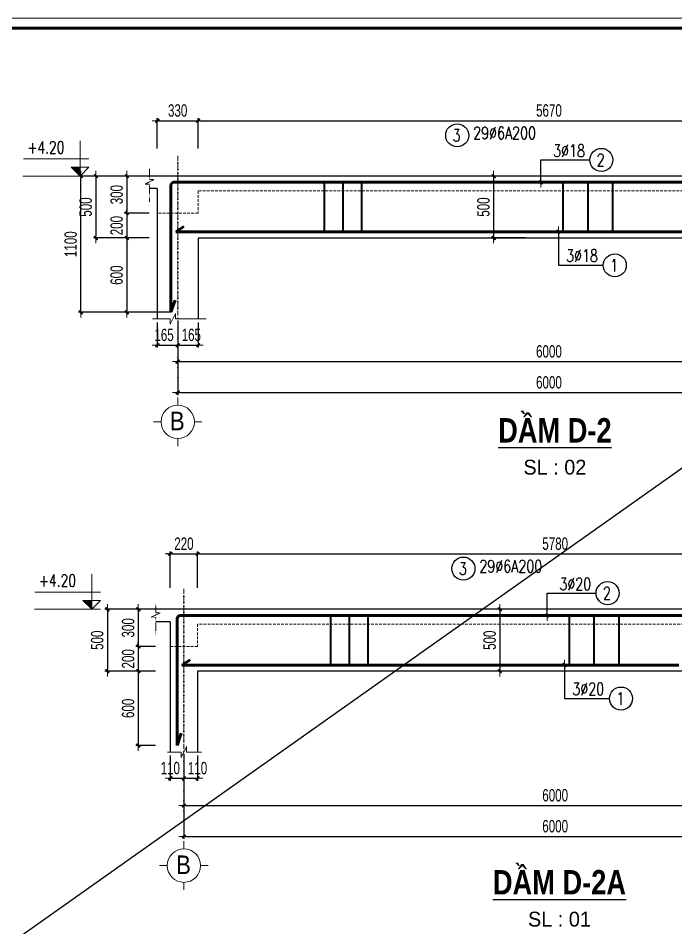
# Model space of a CAD drawing. Header units: millimetres. Extents: x -211129 to 461116, y -574633 to 115.
# Drawn here: x 103065 to 116350, y -550056 to -531691 of the extents above; entities that cross this region are included whole.
import ezdxf
from ezdxf.enums import TextEntityAlignment as Align

# ---------------------------------------------------------------- set-up
doc = ezdxf.new("R2010")
doc.units = ezdxf.units.MM
doc.header["$MEASUREMENT"] = 0
doc.header["$PDMODE"] = 32
doc.linetypes.add('DASHDOT', pattern=[1, 0.5, -0.25, 0, -0.25])
doc.linetypes.add('HIDDEN', pattern=[0.375, 0.25, -0.125])
doc.layers.get('Defpoints').update_dxf_attribs({"color": 1})
for name, color, linetype, lineweight in [('EG Text1', 3, 'Continuous', 20), ('Khac', 156, 'Continuous', 9), ('Khungten_LCDI', 7, 'Continuous', 5), ('KICHTHUOC', 8, 'Continuous', 18), ('LC Dim', 8, 'Continuous', 18), ('LC ISO', 153, 'Continuous', 13), ('LC Khac', 4, 'Continuous', 9), ('LC MANH DUT', 35, 'HIDDEN', 5), ('LC Net dam2', 6, 'Continuous', 40), ('LC Net dam3', 1, 'Continuous', 60), ('LC Net manh', 133, 'Continuous', 5), ('LC Net thay', 63, 'Continuous', 25), ('LC Net truc', 79, 'DASHDOT', 13), ('LC Text1', 3, 'Continuous', 20), ('LC Text2', 7, 'Continuous', 25), ('MANH', 35, 'HIDDEN', 5)]:
    doc.layers.add(name, color=color, linetype=linetype, lineweight=lineweight)
doc.layers.add('KCS_Plotter', color=11, linetype='Continuous', plot=False)
doc.styles.add('1', font='vnsimli.shx', dxfattribs={"width": 0.6})
doc.styles.add('EG Huy', font='vnsimli.shx', dxfattribs={"width": 0.75})
doc.styles.add('HOATBIF', font='hoatbif.shx', dxfattribs={"width": 0.7})
doc.styles.add('Khungten', font='VHAVAN.TTF', dxfattribs={"width": 0.9, "height": 5000})
doc.styles.add('LC 1', font='VHAVANB.TTF')
doc.styles.add('LC 3', font='vnsimli.shx', dxfattribs={"width": 0.75})
doc.styles.add('LC3', font='VHARIALB.TTF', dxfattribs={"width": 0.8})
doc.styles.add('Title', font='VHBLACK.TTF', dxfattribs={"width": 0.8})
doc.dimstyles.new('1-100', dxfattribs={"dimscale": 100, "dimtxt": 2.5, "dimasz": 0.35, "dimexe": 0.5, "dimexo": 0, "dimgap": 0.8, "dimtad": 1, "dimdec": 0, "dimzin": 0, "dimdsep": 46, "dimtxsty": 'HOATBIF', "dimblk1": 'DOT', "dimblk2": 'DOT', "dimsah": 1, "dimcen": -1, "dimdle": 1, "dimclrd": 256, "dimclre": 256, "dimclrt": 4, "dimadec": 3, "dimazin": 2, "dimtfac": 0.333333, "dimtdec": 0, "dimtix": 1, "dimtmove": 2, "dimatfit": 3, "dimldrblk": 'DOT', "dimfxl": 1, "dimtvp": 0.833333, "dimtolj": 1, "dimtzin": 0, "dimarcsym": 0})
doc.dimstyles.new('1-100$7', dxfattribs={"dimtxt": 230, "dimasz": 300, "dimexe": 50, "dimexo": 300, "dimgap": 80, "dimtad": 1, "dimdec": 3, "dimzin": 12, "dimdsep": 46, "dimtxsty": '1', "dimblk1": 'ARCHTICK', "dimblk2": 'ARCHTICK', "dimsah": 1, "dimcen": 0.09, "dimdle": 160, "dimclrd": 6, "dimclre": 6, "dimclrt": 2, "dimadec": 3, "dimazin": 3, "dimtfac": 1, "dimtdec": 3, "dimtix": 1, "dimtmove": 2, "dimatfit": 3, "dimldrblk": 'DOTSMALL', "dimfxl": 1, "dimtolj": 1, "dimtzin": 15, "dimarcsym": 0})

# ---------------------------------------------------------------- blocks, each defined once
blk = doc.blocks.new('lcdi fix')
at = {"layer": 'Defpoints', "lineweight": 0}
blk.add_lwpolyline([(-1200, -14850), (-1200, 14850), (40800, 14850), (40800, -14850)], close=True, dxfattribs=at)
at = {"layer": 'Khungten_LCDI', "color": 5, "lineweight": 60}
blk.add_lwpolyline([(0, -14650), (0, 14650), (40600, 14650), (40600, -14650)], close=True, dxfattribs=at)
at = {"color": 7, "style": 'Khungten', "width": 0.8}
for tag, p in [('REVISION', (39499, -10746)), ('NGAYHT', (39546, -11609))]:
    blk.add_attdef(tag, text='', height=200, dxfattribs=at).set_placement(p, align=Align.CENTER)
at = {"layer": 'LC Text1', "color": 3, "style": 'LC 1', "width": 1.834006}
for tag, p, p2 in [('TENBANVE1', (36913, -8886), (40339, -8886)), ('TENBANVE2', (36913, -9562), (40339, -9562))]:
    blk.add_attdef(tag, text='', height=250, dxfattribs=at).set_placement(p, p2, align=Align.FIT)
at = {"layer": 'LC Text1', "style": 'Title', "width": 0.7}
blk.add_attdef('SOBANVE', text='', height=250, dxfattribs=at).set_placement((39562, -13896), align=Align.CENTER)
blk = doc.blocks.new('DOT')
at = {"layer": 'LC Dim'}
blk.add_line((-3, 0), (3, 0), dxfattribs=at)
at = {"layer": 'LC Dim', "color": 4}
blk.add_line((-1, -1), (1, 1), dxfattribs=at)
blk.add_lwpolyline([(0.5, 1), (-1, -0.5), (-0.5, -1), (1, 0.5)], close=True, dxfattribs=at)
blk = doc.blocks.new('*D1274')
at = {"layer": 'Defpoints', "color": 0, "ltscale": 2, "transparency": 16777216}
for p in [(105710, -534879), (105259, -535629), (105710, -535629)]:
    blk.add_point(p, dxfattribs=at)
at = {"layer": 'LC Dim', "lineweight": -2, "ltscale": 2, "transparency": 16777216}
for p, q in [((105710, -534879), (105209, -534879)), ((105259, -534914), (105259, -535594)), ((105710, -535629), (105209, -535629))]:
    blk.add_line(p, q, dxfattribs=at)
at = {"layer": 'LC Dim', "lineweight": -2, "ltscale": 2, "transparency": 16777216, "xscale": 35, "yscale": 35, "zscale": 35}
for p, rotation in [((105259, -534879), 90), ((105259, -535629), 270)]:
    blk.add_blockref('DOT', p, dxfattribs=dict(at, rotation=rotation))
at = {"layer": 'LC Dim', "color": 4, "ltscale": 2, "transparency": 16777216, "insert": (105054, -535254), "char_height": 250, "attachment_point": 5, "rotation": 90, "style": 'HOATBIF'}
blk.add_mtext('\\A1;300', dxfattribs=at)
blk = doc.blocks.new('_Dot')
at = {"color": 0, "linetype": 'ByBlock', "lineweight": -2}
blk.add_line((-0.5, 0), (-1, 0), dxfattribs=at)
at = {"color": 0, "linetype": 'ByBlock', "const_width": 0.5}
blk.add_lwpolyline([(-0.25, 0, 1), (0.25, 0, 1)], format="xyb", close=True, dxfattribs=at)
blk = doc.blocks.new('*D1275')
at = {"layer": 'Defpoints', "color": 0, "ltscale": 2, "transparency": 16777216}
for p in [(113310, -534879), (112669, -536129), (113310, -536129)]:
    blk.add_point(p, dxfattribs=at)
at = {"layer": 'LC Dim', "lineweight": -2, "ltscale": 2, "transparency": 16777216}
for p, q in [((113310, -534879), (112619, -534879)), ((112669, -534914), (112669, -536094)), ((113310, -536129), (112619, -536129))]:
    blk.add_line(p, q, dxfattribs=at)
at = {"layer": 'LC Dim', "lineweight": -2, "ltscale": 2, "transparency": 16777216, "xscale": 35, "yscale": 35, "zscale": 35}
for p, rotation in [((112669, -534879), 90), ((112669, -536129), 270)]:
    blk.add_blockref('DOT', p, dxfattribs=dict(at, rotation=rotation))
at = {"layer": 'LC Dim', "color": 4, "ltscale": 2, "transparency": 16777216, "insert": (112464, -535504), "char_height": 250, "attachment_point": 5, "rotation": 90, "style": 'HOATBIF'}
blk.add_mtext('\\A1;500', dxfattribs=at)
blk = doc.blocks.new('*D1276')
at = {"layer": 'Defpoints', "color": 0, "ltscale": 2, "transparency": 16777216}
for p in [(105710, -535629), (105259, -536129), (105710, -536129)]:
    blk.add_point(p, dxfattribs=at)
at = {"layer": 'LC Dim', "lineweight": -2, "ltscale": 2, "transparency": 16777216}
for p, q in [((105710, -535629), (105209, -535629)), ((105259, -535594), (105259, -535559)), ((105259, -535629), (105259, -536129)), ((105710, -536129), (105209, -536129)), ((105259, -536164), (105259, -536199))]:
    blk.add_line(p, q, dxfattribs=at)
at = {"layer": 'LC Dim', "lineweight": -2, "ltscale": 2, "transparency": 16777216, "xscale": 35, "yscale": 35, "zscale": 35}
for p, rotation in [((105259, -535629), 270), ((105259, -536129), 90)]:
    blk.add_blockref('DOT', p, dxfattribs=dict(at, rotation=rotation))
at = {"layer": 'LC Dim', "color": 4, "ltscale": 2, "transparency": 16777216, "insert": (105054, -535879), "char_height": 250, "attachment_point": 5, "rotation": 90, "style": 'HOATBIF'}
blk.add_mtext('\\A1;200', dxfattribs=at)
blk = doc.blocks.new('*D1277')
at = {"layer": 'Defpoints', "color": 0, "ltscale": 2, "transparency": 16777216}
for p in [(105710, -534879), (104634, -536129), (105710, -536129)]:
    blk.add_point(p, dxfattribs=at)
at = {"layer": 'LC Dim', "lineweight": -2, "ltscale": 2, "transparency": 16777216}
for p, q in [((105710, -534879), (104584, -534879)), ((104634, -534914), (104634, -536094)), ((105710, -536129), (104584, -536129))]:
    blk.add_line(p, q, dxfattribs=at)
at = {"layer": 'LC Dim', "lineweight": -2, "ltscale": 2, "transparency": 16777216, "xscale": 35, "yscale": 35, "zscale": 35}
for p, rotation in [((104634, -534879), 90), ((104634, -536129), 270)]:
    blk.add_blockref('DOT', p, dxfattribs=dict(at, rotation=rotation))
at = {"layer": 'LC Dim', "color": 4, "ltscale": 2, "transparency": 16777216, "insert": (104429, -535504), "char_height": 250, "attachment_point": 5, "rotation": 90, "style": 'HOATBIF'}
blk.add_mtext('\\A1;500', dxfattribs=at)
blk = doc.blocks.new('CT')
at = {"layer": 'LC Khac'}
blk.add_hatch(color=252, dxfattribs=at).paths.add_polyline_path([(3.25, 1.6), (1.64, 1.6), (1.64, 0)])
at = {"layer": 'LC Khac', "color": 9, "ltscale": 50}
for p, q in [((0.05, 3.14), (12, 3.14)), ((12.09, 0), (0, 0))]:
    blk.add_line(p, q, dxfattribs=at)
for points in [[(1.64, 6.43), (1.64, 0)], [(1.64, 0), (0.03, 1.6), (1.64, 1.6)], [(1.64, 0), (3.25, 1.6), (1.64, 1.6)]]:
    blk.add_lwpolyline(points, dxfattribs=at)
at = {"layer": 'LC Khac', "color": 3, "style": 'LC 3', "width": 0.75}
blk.add_attdef('CT', (1.91, 3.5), '', height=2.2, dxfattribs=at)
blk = doc.blocks.new('TTRUC')
at = {"layer": 'LC ISO'}
for p, q in [((0, 6.95), (0, 10.13)), ((-6.95, 0), (-10.13, 0)), ((6.95, 0), (10.13, 0)), ((0, -6.95), (0, -10.13))]:
    blk.add_line(p, q, dxfattribs=at)
at = {"layer": 'LC Net manh'}
blk.add_circle((0, 0), 6.95, dxfattribs=at)
blk = doc.blocks.new('*D1280')
at = {"layer": 'Defpoints', "color": 0, "ltscale": 2, "transparency": 16777216}
for p in [(105875, -537836), (106287, -537836), (106287, -538292)]:
    blk.add_point(p, dxfattribs=at)
at = {"layer": 'LC Dim', "lineweight": -2, "ltscale": 2, "transparency": 16777216}
for p, q in [((105875, -537836), (105875, -538342)), ((106287, -537836), (106287, -538342)), ((105910, -538292), (106252, -538292))]:
    blk.add_line(p, q, dxfattribs=at)
at = {"layer": 'LC Dim', "lineweight": -2, "ltscale": 2, "transparency": 16777216, "xscale": 35, "yscale": 35, "zscale": 35, "rotation": 180}
blk.add_blockref('DOT', (105875, -538292), dxfattribs=at)
at = {"layer": 'LC Dim', "lineweight": -2, "ltscale": 2, "transparency": 16777216, "xscale": 35, "yscale": 35, "zscale": 35}
blk.add_blockref('DOT', (106287, -538292), dxfattribs=at)
at = {"layer": 'LC Dim', "color": 4, "ltscale": 2, "transparency": 16777216, "insert": (106012, -538087), "char_height": 250, "attachment_point": 5, "style": 'HOATBIF'}
blk.add_mtext('\\A1;165', dxfattribs=at)
blk = doc.blocks.new('*D1281')
at = {"layer": 'Defpoints', "color": 0, "ltscale": 2, "transparency": 16777216}
for p in [(106287, -537836), (106700, -537836), (106700, -538292)]:
    blk.add_point(p, dxfattribs=at)
at = {"layer": 'LC Dim', "lineweight": -2, "ltscale": 2, "transparency": 16777216}
for p, q in [((106287, -537836), (106287, -538342)), ((106700, -537836), (106700, -538342)), ((106322, -538292), (106665, -538292))]:
    blk.add_line(p, q, dxfattribs=at)
at = {"layer": 'LC Dim', "lineweight": -2, "ltscale": 2, "transparency": 16777216, "xscale": 35, "yscale": 35, "zscale": 35, "rotation": 180}
blk.add_blockref('DOT', (106287, -538292), dxfattribs=at)
at = {"layer": 'LC Dim', "lineweight": -2, "ltscale": 2, "transparency": 16777216, "xscale": 35, "yscale": 35, "zscale": 35}
blk.add_blockref('DOT', (106700, -538292), dxfattribs=at)
at = {"layer": 'LC Dim', "color": 4, "ltscale": 2, "transparency": 16777216, "insert": (106562, -538087), "char_height": 250, "attachment_point": 5, "style": 'HOATBIF'}
blk.add_mtext('\\A1;165', dxfattribs=at)
blk = doc.blocks.new('TIEUDE1')
at = {"layer": 'LC Text2', "color": 7, "style": 'LC 1'}
blk.add_attdef('TIªU§Ò', text='', height=5, dxfattribs=at).set_placement((0, 0), align=Align.BOTTOM_CENTER)
blk.add_attdef('TL', text='', height=3, dxfattribs=at).set_placement((0, -2), align=Align.TOP_CENTER)
blk = doc.blocks.new('*D1282')
at = {"layer": 'Defpoints', "color": 0, "ltscale": 2, "transparency": 16777216}
for p in [(106287, -537803), (121287, -537803), (121287, -538625)]:
    blk.add_point(p, dxfattribs=at)
at = {"layer": 'LC Dim', "lineweight": -2, "ltscale": 2, "transparency": 16777216}
for p, q in [((106287, -537803), (106287, -538675)), ((121287, -537803), (121287, -538675)), ((106322, -538625), (121252, -538625))]:
    blk.add_line(p, q, dxfattribs=at)
at = {"layer": 'LC Dim', "lineweight": -2, "ltscale": 2, "transparency": 16777216, "xscale": 35, "yscale": 35, "zscale": 35, "rotation": 180}
blk.add_blockref('DOT', (106287, -538625), dxfattribs=at)
at = {"layer": 'LC Dim', "lineweight": -2, "ltscale": 2, "transparency": 16777216, "xscale": 35, "yscale": 35, "zscale": 35}
blk.add_blockref('DOT', (121287, -538625), dxfattribs=at)
at = {"layer": 'LC Dim', "color": 4, "ltscale": 2, "transparency": 16777216, "insert": (113787, -538420), "char_height": 250, "attachment_point": 5, "style": 'HOATBIF'}
blk.add_mtext('\\A1;6000', dxfattribs=at)
blk = doc.blocks.new('*D1283')
at = {"layer": 'Defpoints', "color": 0, "ltscale": 2, "transparency": 16777216}
for p in [(106287, -537803), (121287, -537803), (121287, -539250)]:
    blk.add_point(p, dxfattribs=at)
at = {"layer": 'LC Dim', "lineweight": -2, "ltscale": 2, "transparency": 16777216}
for p, q in [((106287, -537803), (106287, -539300)), ((121287, -537803), (121287, -539300)), ((106322, -539250), (121252, -539250))]:
    blk.add_line(p, q, dxfattribs=at)
at = {"layer": 'LC Dim', "lineweight": -2, "ltscale": 2, "transparency": 16777216, "xscale": 35, "yscale": 35, "zscale": 35, "rotation": 180}
blk.add_blockref('DOT', (106287, -539250), dxfattribs=at)
at = {"layer": 'LC Dim', "lineweight": -2, "ltscale": 2, "transparency": 16777216, "xscale": 35, "yscale": 35, "zscale": 35}
blk.add_blockref('DOT', (121287, -539250), dxfattribs=at)
at = {"layer": 'LC Dim', "color": 4, "ltscale": 2, "transparency": 16777216, "insert": (113787, -539045), "char_height": 250, "attachment_point": 5, "style": 'HOATBIF'}
blk.add_mtext('\\A1;6000', dxfattribs=at)
blk = doc.blocks.new('*D1284')
at = {"layer": 'Defpoints', "color": 0, "ltscale": 2, "transparency": 16777216}
for p in [(105710, -536129), (105259, -537629), (105710, -537629)]:
    blk.add_point(p, dxfattribs=at)
at = {"layer": 'LC Dim', "lineweight": -2, "ltscale": 2, "transparency": 16777216}
for p, q in [((105710, -536129), (105209, -536129)), ((105259, -536164), (105259, -537594)), ((105710, -537629), (105209, -537629))]:
    blk.add_line(p, q, dxfattribs=at)
at = {"layer": 'LC Dim', "lineweight": -2, "ltscale": 2, "transparency": 16777216, "xscale": 35, "yscale": 35, "zscale": 35}
for p, rotation in [((105259, -536129), 90), ((105259, -537629), 270)]:
    blk.add_blockref('DOT', p, dxfattribs=dict(at, rotation=rotation))
at = {"layer": 'LC Dim', "color": 4, "ltscale": 2, "transparency": 16777216, "insert": (105054, -536879), "char_height": 250, "attachment_point": 5, "rotation": 90, "style": 'HOATBIF'}
blk.add_mtext('\\A1;600', dxfattribs=at)
blk = doc.blocks.new('*D1289')
at = {"layer": 'Defpoints', "color": 0, "ltscale": 2, "transparency": 16777216}
for p in [(106700, -533761), (105875, -534319), (106700, -534319)]:
    blk.add_point(p, dxfattribs=at)
at = {"layer": 'LC Dim', "lineweight": -2, "ltscale": 2, "transparency": 16777216}
for p, q in [((105875, -534319), (105875, -533711)), ((105910, -533761), (106665, -533761)), ((106700, -534319), (106700, -533711))]:
    blk.add_line(p, q, dxfattribs=at)
at = {"layer": 'LC Dim', "lineweight": -2, "ltscale": 2, "transparency": 16777216, "xscale": 35, "yscale": 35, "zscale": 35, "rotation": 180}
blk.add_blockref('DOT', (105875, -533761), dxfattribs=at)
at = {"layer": 'LC Dim', "lineweight": -2, "ltscale": 2, "transparency": 16777216, "xscale": 35, "yscale": 35, "zscale": 35}
blk.add_blockref('DOT', (106700, -533761), dxfattribs=at)
at = {"layer": 'LC Dim', "color": 4, "ltscale": 2, "transparency": 16777216, "insert": (106287, -533556), "char_height": 250, "attachment_point": 5, "style": 'HOATBIF'}
blk.add_mtext('\\A1;330', dxfattribs=at)
blk = doc.blocks.new('*D1290')
at = {"layer": 'Defpoints', "color": 0, "ltscale": 2, "transparency": 16777216}
for p in [(120875, -533761), (106700, -534319), (120875, -534319)]:
    blk.add_point(p, dxfattribs=at)
at = {"layer": 'LC Dim', "lineweight": -2, "ltscale": 2, "transparency": 16777216}
for p, q in [((106700, -534319), (106700, -533711)), ((106735, -533761), (120840, -533761)), ((120875, -534319), (120875, -533711))]:
    blk.add_line(p, q, dxfattribs=at)
at = {"layer": 'LC Dim', "lineweight": -2, "ltscale": 2, "transparency": 16777216, "xscale": 35, "yscale": 35, "zscale": 35, "rotation": 180}
blk.add_blockref('DOT', (106700, -533761), dxfattribs=at)
at = {"layer": 'LC Dim', "lineweight": -2, "ltscale": 2, "transparency": 16777216, "xscale": 35, "yscale": 35, "zscale": 35}
blk.add_blockref('DOT', (120875, -533761), dxfattribs=at)
at = {"layer": 'LC Dim', "color": 4, "ltscale": 2, "transparency": 16777216, "insert": (113787, -533556), "char_height": 250, "attachment_point": 5, "style": 'HOATBIF'}
blk.add_mtext('\\A1;5670', dxfattribs=at)
blk = doc.blocks.new('*D1292')
at = {"layer": 'Defpoints', "color": 0, "ltscale": 2, "transparency": 16777216}
for p in [(105836, -543625), (105492, -544375), (105836, -544375)]:
    blk.add_point(p, dxfattribs=at)
at = {"layer": 'LC Dim', "lineweight": -2, "ltscale": 2, "transparency": 16777216}
for p, q in [((105836, -543625), (105442, -543625)), ((105492, -543660), (105492, -544340)), ((105836, -544375), (105442, -544375))]:
    blk.add_line(p, q, dxfattribs=at)
at = {"layer": 'LC Dim', "lineweight": -2, "ltscale": 2, "transparency": 16777216, "xscale": 35, "yscale": 35, "zscale": 35}
for p, rotation in [((105492, -543625), 90), ((105492, -544375), 270)]:
    blk.add_blockref('DOT', p, dxfattribs=dict(at, rotation=rotation))
at = {"layer": 'LC Dim', "color": 4, "ltscale": 2, "transparency": 16777216, "insert": (105287, -544000), "char_height": 250, "attachment_point": 5, "rotation": 90, "style": 'HOATBIF'}
blk.add_mtext('\\A1;300', dxfattribs=at)
blk = doc.blocks.new('*D1293')
at = {"layer": 'Defpoints', "color": 0, "ltscale": 2, "transparency": 16777216}
for p in [(113436, -543625), (112795, -544875), (113436, -544875)]:
    blk.add_point(p, dxfattribs=at)
at = {"layer": 'LC Dim', "lineweight": -2, "ltscale": 2, "transparency": 16777216}
for p, q in [((113436, -543625), (112745, -543625)), ((112795, -543660), (112795, -544840)), ((113436, -544875), (112745, -544875))]:
    blk.add_line(p, q, dxfattribs=at)
at = {"layer": 'LC Dim', "lineweight": -2, "ltscale": 2, "transparency": 16777216, "xscale": 35, "yscale": 35, "zscale": 35}
for p, rotation in [((112795, -543625), 90), ((112795, -544875), 270)]:
    blk.add_blockref('DOT', p, dxfattribs=dict(at, rotation=rotation))
at = {"layer": 'LC Dim', "color": 4, "ltscale": 2, "transparency": 16777216, "insert": (112590, -544250), "char_height": 250, "attachment_point": 5, "rotation": 90, "style": 'HOATBIF'}
blk.add_mtext('\\A1;500', dxfattribs=at)
blk = doc.blocks.new('*D1294')
at = {"layer": 'Defpoints', "color": 0, "ltscale": 2, "transparency": 16777216}
for p in [(105836, -544375), (105492, -544875), (105836, -544875)]:
    blk.add_point(p, dxfattribs=at)
at = {"layer": 'LC Dim', "lineweight": -2, "ltscale": 2, "transparency": 16777216}
for p, q in [((105492, -544340), (105492, -544305)), ((105836, -544375), (105442, -544375)), ((105492, -544375), (105492, -544875)), ((105836, -544875), (105442, -544875)), ((105492, -544910), (105492, -544945))]:
    blk.add_line(p, q, dxfattribs=at)
at = {"layer": 'LC Dim', "lineweight": -2, "ltscale": 2, "transparency": 16777216, "xscale": 35, "yscale": 35, "zscale": 35}
for p, rotation in [((105492, -544375), 270), ((105492, -544875), 90)]:
    blk.add_blockref('DOT', p, dxfattribs=dict(at, rotation=rotation))
at = {"layer": 'LC Dim', "color": 4, "ltscale": 2, "transparency": 16777216, "insert": (105287, -544625), "char_height": 250, "attachment_point": 5, "rotation": 90, "style": 'HOATBIF'}
blk.add_mtext('\\A1;200', dxfattribs=at)
blk = doc.blocks.new('*D1295')
at = {"layer": 'Defpoints', "color": 0, "ltscale": 2, "transparency": 16777216}
for p in [(105836, -543625), (104867, -544875), (105836, -544875)]:
    blk.add_point(p, dxfattribs=at)
at = {"layer": 'LC Dim', "lineweight": -2, "ltscale": 2, "transparency": 16777216}
for p, q in [((105836, -543625), (104817, -543625)), ((104867, -543660), (104867, -544840)), ((105836, -544875), (104817, -544875))]:
    blk.add_line(p, q, dxfattribs=at)
at = {"layer": 'LC Dim', "lineweight": -2, "ltscale": 2, "transparency": 16777216, "xscale": 35, "yscale": 35, "zscale": 35}
for p, rotation in [((104867, -543625), 90), ((104867, -544875), 270)]:
    blk.add_blockref('DOT', p, dxfattribs=dict(at, rotation=rotation))
at = {"layer": 'LC Dim', "color": 4, "ltscale": 2, "transparency": 16777216, "insert": (104662, -544250), "char_height": 250, "attachment_point": 5, "rotation": 90, "style": 'HOATBIF'}
blk.add_mtext('\\A1;500', dxfattribs=at)
blk = doc.blocks.new('*D1298')
at = {"layer": 'Defpoints', "color": 0, "ltscale": 2, "transparency": 16777216}
for p in [(106138, -546574), (106413, -546574), (106413, -547038)]:
    blk.add_point(p, dxfattribs=at)
at = {"layer": 'LC Dim', "lineweight": -2, "ltscale": 2, "transparency": 16777216}
for p, q in [((106138, -546574), (106138, -547088)), ((106413, -546574), (106413, -547088)), ((106173, -547038), (106378, -547038))]:
    blk.add_line(p, q, dxfattribs=at)
at = {"layer": 'LC Dim', "lineweight": -2, "ltscale": 2, "transparency": 16777216, "xscale": 35, "yscale": 35, "zscale": 35, "rotation": 180}
blk.add_blockref('DOT', (106138, -547038), dxfattribs=at)
at = {"layer": 'LC Dim', "lineweight": -2, "ltscale": 2, "transparency": 16777216, "xscale": 35, "yscale": 35, "zscale": 35}
blk.add_blockref('DOT', (106413, -547038), dxfattribs=at)
at = {"layer": 'LC Dim', "color": 4, "ltscale": 2, "transparency": 16777216, "insert": (106138, -546833), "char_height": 250, "attachment_point": 5, "style": 'HOATBIF'}
blk.add_mtext('\\A1;110', dxfattribs=at)
blk = doc.blocks.new('*D1299')
at = {"layer": 'Defpoints', "color": 0, "ltscale": 2, "transparency": 16777216}
for p in [(106413, -546574), (106688, -546574), (106688, -547038)]:
    blk.add_point(p, dxfattribs=at)
at = {"layer": 'LC Dim', "lineweight": -2, "ltscale": 2, "transparency": 16777216}
for p, q in [((106413, -546574), (106413, -547088)), ((106688, -546574), (106688, -547088)), ((106448, -547038), (106653, -547038))]:
    blk.add_line(p, q, dxfattribs=at)
at = {"layer": 'LC Dim', "lineweight": -2, "ltscale": 2, "transparency": 16777216, "xscale": 35, "yscale": 35, "zscale": 35, "rotation": 180}
blk.add_blockref('DOT', (106413, -547038), dxfattribs=at)
at = {"layer": 'LC Dim', "lineweight": -2, "ltscale": 2, "transparency": 16777216, "xscale": 35, "yscale": 35, "zscale": 35}
blk.add_blockref('DOT', (106688, -547038), dxfattribs=at)
at = {"layer": 'LC Dim', "color": 4, "ltscale": 2, "transparency": 16777216, "insert": (106688, -546833), "char_height": 250, "attachment_point": 5, "style": 'HOATBIF'}
blk.add_mtext('\\A1;110', dxfattribs=at)
blk = doc.blocks.new('*D1300')
at = {"layer": 'Defpoints', "color": 0, "ltscale": 2, "transparency": 16777216}
for p in [(106413, -546549), (121413, -546549), (121413, -547586)]:
    blk.add_point(p, dxfattribs=at)
at = {"layer": 'LC Dim', "lineweight": -2, "ltscale": 2, "transparency": 16777216}
for p, q in [((106413, -546549), (106413, -547636)), ((121413, -546549), (121413, -547636)), ((106448, -547586), (121378, -547586))]:
    blk.add_line(p, q, dxfattribs=at)
at = {"layer": 'LC Dim', "lineweight": -2, "ltscale": 2, "transparency": 16777216, "xscale": 35, "yscale": 35, "zscale": 35, "rotation": 180}
blk.add_blockref('DOT', (106413, -547586), dxfattribs=at)
at = {"layer": 'LC Dim', "lineweight": -2, "ltscale": 2, "transparency": 16777216, "xscale": 35, "yscale": 35, "zscale": 35}
blk.add_blockref('DOT', (121413, -547586), dxfattribs=at)
at = {"layer": 'LC Dim', "color": 4, "ltscale": 2, "transparency": 16777216, "insert": (113913, -547381), "char_height": 250, "attachment_point": 5, "style": 'HOATBIF'}
blk.add_mtext('\\A1;6000', dxfattribs=at)
blk = doc.blocks.new('*D1301')
at = {"layer": 'Defpoints', "color": 0, "ltscale": 2, "transparency": 16777216}
for p in [(106413, -546549), (121413, -546549), (121413, -548211)]:
    blk.add_point(p, dxfattribs=at)
at = {"layer": 'LC Dim', "lineweight": -2, "ltscale": 2, "transparency": 16777216}
for p, q in [((106413, -546549), (106413, -548261)), ((121413, -546549), (121413, -548261)), ((106448, -548211), (121378, -548211))]:
    blk.add_line(p, q, dxfattribs=at)
at = {"layer": 'LC Dim', "lineweight": -2, "ltscale": 2, "transparency": 16777216, "xscale": 35, "yscale": 35, "zscale": 35, "rotation": 180}
blk.add_blockref('DOT', (106413, -548211), dxfattribs=at)
at = {"layer": 'LC Dim', "lineweight": -2, "ltscale": 2, "transparency": 16777216, "xscale": 35, "yscale": 35, "zscale": 35}
blk.add_blockref('DOT', (121413, -548211), dxfattribs=at)
at = {"layer": 'LC Dim', "color": 4, "ltscale": 2, "transparency": 16777216, "insert": (113913, -548006), "char_height": 250, "attachment_point": 5, "style": 'HOATBIF'}
blk.add_mtext('\\A1;6000', dxfattribs=at)
blk = doc.blocks.new('*D1302')
at = {"layer": 'Defpoints', "color": 0, "ltscale": 2, "transparency": 16777216}
for p in [(105836, -544875), (105492, -546375), (105836, -546375)]:
    blk.add_point(p, dxfattribs=at)
at = {"layer": 'LC Dim', "lineweight": -2, "ltscale": 2, "transparency": 16777216}
for p, q in [((105836, -544875), (105442, -544875)), ((105492, -544910), (105492, -546340)), ((105836, -546375), (105442, -546375))]:
    blk.add_line(p, q, dxfattribs=at)
at = {"layer": 'LC Dim', "lineweight": -2, "ltscale": 2, "transparency": 16777216, "xscale": 35, "yscale": 35, "zscale": 35}
for p, rotation in [((105492, -544875), 90), ((105492, -546375), 270)]:
    blk.add_blockref('DOT', p, dxfattribs=dict(at, rotation=rotation))
at = {"layer": 'LC Dim', "color": 4, "ltscale": 2, "transparency": 16777216, "insert": (105287, -545625), "char_height": 250, "attachment_point": 5, "rotation": 90, "style": 'HOATBIF'}
blk.add_mtext('\\A1;600', dxfattribs=at)
blk = doc.blocks.new('*D1307')
at = {"layer": 'Defpoints', "color": 0, "ltscale": 2, "transparency": 16777216}
for p in [(106688, -542507), (106138, -543191), (106688, -543191)]:
    blk.add_point(p, dxfattribs=at)
at = {"layer": 'LC Dim', "lineweight": -2, "ltscale": 2, "transparency": 16777216}
for p, q in [((106138, -543191), (106138, -542457)), ((106688, -543191), (106688, -542457)), ((106103, -542507), (106068, -542507)), ((106138, -542507), (106688, -542507)), ((106723, -542507), (106758, -542507))]:
    blk.add_line(p, q, dxfattribs=at)
at = {"layer": 'LC Dim', "lineweight": -2, "ltscale": 2, "transparency": 16777216, "xscale": 35, "yscale": 35, "zscale": 35}
blk.add_blockref('DOT', (106138, -542507), dxfattribs=at)
at = {"layer": 'LC Dim', "lineweight": -2, "ltscale": 2, "transparency": 16777216, "xscale": 35, "yscale": 35, "zscale": 35, "rotation": 180}
blk.add_blockref('DOT', (106688, -542507), dxfattribs=at)
at = {"layer": 'LC Dim', "color": 4, "ltscale": 2, "transparency": 16777216, "insert": (106413, -542302), "char_height": 250, "attachment_point": 5, "style": 'HOATBIF'}
blk.add_mtext('\\A1;220', dxfattribs=at)
blk = doc.blocks.new('*D1308')
at = {"layer": 'Defpoints', "color": 0, "ltscale": 2, "transparency": 16777216}
for p in [(121138, -542507), (106688, -543191), (121138, -543191)]:
    blk.add_point(p, dxfattribs=at)
at = {"layer": 'LC Dim', "lineweight": -2, "ltscale": 2, "transparency": 16777216}
for p, q in [((106688, -543191), (106688, -542457)), ((121138, -543191), (121138, -542457)), ((106723, -542507), (121103, -542507))]:
    blk.add_line(p, q, dxfattribs=at)
at = {"layer": 'LC Dim', "lineweight": -2, "ltscale": 2, "transparency": 16777216, "xscale": 35, "yscale": 35, "zscale": 35, "rotation": 180}
blk.add_blockref('DOT', (106688, -542507), dxfattribs=at)
at = {"layer": 'LC Dim', "lineweight": -2, "ltscale": 2, "transparency": 16777216, "xscale": 35, "yscale": 35, "zscale": 35}
blk.add_blockref('DOT', (121138, -542507), dxfattribs=at)
at = {"layer": 'LC Dim', "color": 4, "ltscale": 2, "transparency": 16777216, "insert": (113913, -542302), "char_height": 250, "attachment_point": 5, "style": 'HOATBIF'}
blk.add_mtext('\\A1;5780', dxfattribs=at)
blk = doc.blocks.new('*D1310')
at = {"layer": 'Defpoints', "color": 0, "ltscale": 2, "transparency": 16777216}
for p in [(104331, -534879), (105460, -534879), (106150, -537629)]:
    blk.add_point(p, dxfattribs=at)
at = {"layer": 'LC Dim', "lineweight": -2, "ltscale": 2, "transparency": 16777216}
for p, q in [((105460, -534879), (104281, -534879)), ((104331, -537594), (104331, -534914)), ((106150, -537629), (104281, -537629))]:
    blk.add_line(p, q, dxfattribs=at)
at = {"layer": 'LC Dim', "lineweight": -2, "ltscale": 2, "transparency": 16777216, "xscale": 35, "yscale": 35, "zscale": 35}
for p, rotation in [((104331, -534879), 90), ((104331, -537629), 270)]:
    blk.add_blockref('DOT', p, dxfattribs=dict(at, rotation=rotation))
at = {"layer": 'LC Dim', "color": 4, "ltscale": 2, "transparency": 16777216, "insert": (104126, -536254), "char_height": 250, "attachment_point": 5, "rotation": 90, "style": 'HOATBIF'}
blk.add_mtext('\\A1;1100', dxfattribs=at)

msp = doc.modelspace()

# ---------------------------------------------------------------- linework, layer by layer
at = {"layer": 'KCS_Plotter', "ltscale": 250}
msp.add_line((87316.3, -561391.2), (129316.3, -531691.2), dxfattribs=at)
at = {"layer": 'LC MANH DUT', "ltscale": 220}
for p, q in [((106699.5, -535179.2), (106699.5, -535629.2)), ((120874.5, -535179.2), (106699.5, -535179.2)), ((106699.5, -535629.2), (105874.5, -535629.2)), ((106688, -543925.5), (106688, -544375.5)), ((121138, -543925.5), (106688, -543925.5)), ((106688, -544375.5), (106138, -544375.5))]:
    msp.add_line(p, q, dxfattribs=at)
at = {"layer": 'LC Net dam2'}
for p, q in [((109249.2, -535004.2), (109249.2, -536004.2)), ((109624.2, -535004.2), (109624.2, -536004.2)), ((109999.2, -535004.2), (109999.2, -536004.2)), ((114070.8, -535004.2), (114070.8, -536004.2)), ((114570.8, -535004.2), (114570.8, -536004.2)), ((115070.8, -535004.2), (115070.8, -536004.2)), ((109375.1, -543750.5), (109375.1, -544750.5)), ((109750.1, -543750.5), (109750.1, -544750.5)), ((110125.1, -543750.5), (110125.1, -544750.5)), ((114196.7, -543750.5), (114196.7, -544750.5)), ((114696.7, -543750.5), (114696.7, -544750.5)), ((115196.7, -543750.5), (115196.7, -544750.5))]:
    msp.add_line(p, q, dxfattribs=at)
at = {"layer": 'LC Net dam3'}
for p, q in [((106149.5, -537629.2), (106149.5, -535066.7)), ((106212, -535004.2), (116662, -535004.2)), ((106149.5, -537629.2), (106149.5, -535216.7)), ((106246.4, -536004.2), (116287, -536004.2)), ((121348.5, -536004.2), (116287, -536004.2)), ((106233.8, -537383.1), (106149.5, -537629.2)), ((106338, -543750.5), (116788, -543750.5)), ((106275.5, -546375.5), (106275.5, -543813)), ((106275.5, -546375.5), (106275.5, -543963)), ((106372.3, -544750.5), (116413, -544750.5)), ((106359.8, -546129.4), (106275.5, -546375.5))]:
    msp.add_line(p, q, dxfattribs=at)
at = {"layer": 'LC Net dam3', "ltscale": 2}
for p, q in [((106246.4, -536004.2), (106413, -535896.2)), ((106372.3, -544750.5), (106538.9, -544642.5))]:
    msp.add_line(p, q, dxfattribs=at)
at = {"layer": 'LC Net dam3'}
for centre in [(106212, -535066.7), (106338, -543813)]:
    msp.add_arc(centre, 62.5, 90, 180, dxfattribs=at)
at = {"layer": 'LC Net manh'}
for points in [[(106864.3, -537760.8), (106242.7, -537760.8), (106242.7, -537650.8), (106132.7, -537870.8), (106132.7, -537760.8), (105776.8, -537760.8)], [(106767.5, -546507.1), (106464.9, -546507.1), (106464.9, -546397.1), (106354.9, -546617.1), (106354.9, -546507.1), (106080.7, -546507.1)]]:
    msp.add_lwpolyline(points, dxfattribs=at)
at = {"layer": 'LC Net thay', "ltscale": 200}
for p, q in [((121856.2, -534879.2, -0.3), (105710.2, -534879.2)), ((105874.5, -535129.2), (105717.8, -535129.2, -59.2)), ((105874.5, -535129.2), (105874.5, -537760.8)), ((120874.5, -536129.2), (106699.5, -536129.2)), ((106699.5, -536129.2), (106699.5, -537760.8)), ((121844.7, -543625.5, -0.3), (105836.1, -543625.5)), ((106138, -543875.5), (105843.8, -543875.5, -59.2)), ((106138, -543875.5), (106138, -546507.1)), ((121138, -544875.5), (106688, -544875.5)), ((106688, -544875.5), (106688, -546507.1))]:
    msp.add_line(p, q, dxfattribs=at)
at = {"layer": 'LC Net truc', "ltscale": 200}
for p, q in [((106287, -534468), (106287, -537610.8)), ((106287, -534593), (106287, -539169.1)), ((106413, -543214.3), (106413, -546357.1)), ((106413, -543339.3), (106413, -548129.3))]:
    msp.add_line(p, q, dxfattribs=at)
at = {"layer": 'LC Text2', "linetype": 'ByBlock'}
for centre in [(111933.4, -534057), (114845.6, -534553), (115117.6, -536680.5), (112059.3, -542803.3), (114971.5, -543299.3), (115243.5, -545426.8)]:
    msp.add_circle(centre, 232.6, dxfattribs=at)
at = {"layer": 'MANH', "ltscale": 2, "elevation": -47.3}
for points in [[(105717.8, -535401.7), (105717.8, -535040.1), (105627.4, -535040.1), (105808.2, -534949.7), (105717.8, -534949.7), (105717.8, -534732.5)], [(105843.8, -544148), (105843.8, -543786.4), (105753.4, -543786.4), (105934.2, -543696), (105843.8, -543696), (105843.8, -543515.2)]]:
    msp.add_lwpolyline(points, dxfattribs=at)

# ---------------------------------------------------------------- block references
at = {"layer": 'EG Text1'}
ref = msp.add_blockref('CT', (104497.6, -534879.2), dxfattribs=dict(at, xscale=-110.6268069788348, yscale=110.6268069788348, zscale=110.6268069788348))
ref.add_attrib('CT', '+4.20', (103249.5, -534421.1), dxfattribs={"layer": 'Khac', "color": 3, "height": 243.38, "style": 'EG Huy', "width": 0.75})
ref = msp.add_blockref('CT', (104731, -543625.5), dxfattribs=dict(at, xscale=-110.6268069788348, yscale=110.6268069788348, zscale=110.6268069788348))
ref.add_attrib('CT', '+4.20', (103482.9, -543167.4), dxfattribs={"layer": 'Khac', "color": 3, "height": 243.38, "style": 'EG Huy', "width": 0.75})
at = {"layer": 'KICHTHUOC', "xscale": 48.4759066690458, "yscale": 48.4759066690458, "zscale": 48.4759066690458}
for p in [(106287, -539840.6), (106413, -548800.9)]:
    msp.add_blockref('TTRUC', p, dxfattribs=at)
at = {"layer": 'LC Net thay'}
msp.add_blockref('lcdi fix', (88516.3, -546541.2), dxfattribs=at)
at = {"layer": 'LC Text2'}
ref = msp.add_blockref('TIEUDE1', (113907.1, -540405.7), dxfattribs=dict(at, xscale=100, yscale=100, zscale=100))
ref.add_attrib('TIªU§Ò', '%%UdÇm d-2', dxfattribs={"color": 7, "height": 492.44, "style": 'LC3', "width": 0.8}).set_placement((113907.1, -540405.7), align=Align.BOTTOM_CENTER)
ref.add_attrib('TL', 'sl : 02', dxfattribs={"color": 7, "height": 300, "style": 'LC 1'}).set_placement((113907.1, -540605.7), align=Align.TOP_CENTER)
ref = msp.add_blockref('TIEUDE1', (113999.1, -549530.8), dxfattribs=dict(at, xscale=100, yscale=100, zscale=100))
ref.add_attrib('TIªU§Ò', '%%UdÇm d-2a', dxfattribs={"color": 7, "height": 492.441, "style": 'LC3', "width": 0.8}).set_placement((113999.1, -549530.8), align=Align.BOTTOM_CENTER)
ref.add_attrib('TL', 'sl : 01', dxfattribs={"color": 7, "height": 300, "style": 'LC 1'}).set_placement((113999.1, -549730.8), align=Align.TOP_CENTER)

# ---------------------------------------------------------------- texts
at = {"layer": 'LC Text1', "ltscale": 0.2, "style": 'LC 1', "width": 0.9}
for p in [(106278, -540123.3), (106403.9, -549083.5)]:
    msp.add_text('b', height=375, dxfattribs=at).set_placement(p, align=Align.BOTTOM_CENTER)
at = {"layer": 'LC Text2', "linetype": 'ByBlock', "style": 'LC 3', "width": 0.75}
for s, p in [('3', (111920.3, -534057)), ('2', (114832.5, -534553)), ('1', (115104.5, -536680.5)), ('3', (112046.2, -542803.3)), ('2', (114958.4, -543299.3)), ('1', (115230.4, -545426.8))]:
    msp.add_text(s, height=250, dxfattribs=at).set_placement(p, align=Align.MIDDLE_CENTER)
for s, p in [('29%%C6A200', (112255.9, -534133.9)), ('3%%C18', (113872.1, -534492.9)), ('3%%C18', (114133.5, -536610.6)), ('29%%C6A200', (112381.9, -542880.2)), ('3%%C20', (113998, -543239.2)), ('3%%C20', (114259.4, -545356.8))]:
    msp.add_text(s, height=250, dxfattribs=at).set_placement(p)

# ---------------------------------------------------------------- dimensions: what is measured, and where the dimension line sits
at = {"layer": 'LC Dim', "ltscale": 2}
for base, p1, p2, picture, middle in [((106699.5, -533760.5), (105874.5, -534319.1), (106699.5, -534319.1), '*D1289', (106287, -533555.5)), ((120874.5, -533760.5), (106699.5, -534319.1), (120874.5, -534319.1), '*D1290', (113787, -533555.5)), ((121287, -538625.3), (106287, -537803.1), (121287, -537803.1), '*D1282', (113787, -538420.3)), ((121287, -539250.3), (106287, -537803.1), (121287, -537803.1), '*D1283', (113787, -539045.3)), ((106688, -542506.8), (106138, -543191.1), (106688, -543191.1), '*D1307', (106413, -542301.8)), ((121138, -542506.8), (106688, -543191.1), (121138, -543191.1), '*D1308', (113913, -542301.8)), ((121413, -547585.6), (106413, -546549.3), (121413, -546549.3), '*D1300', (113913, -547380.6)), ((121413, -548210.6), (106413, -546549.3), (121413, -546549.3), '*D1301', (113913, -548005.6))]:
    dim = msp.add_linear_dim(base=base, p1=p1, p2=p2, dimstyle='1-100', override={"dimlfac": 0.4}, dxfattribs=at)
    dim.commit()
    dim.dimension.update_dxf_attribs({"geometry": picture, "text_midpoint": middle})
for base, p1, p2, picture, middle in [((104331.4, -534879.2), (106149.5, -537629.2), (105459.6, -534879.2), '*D1310', (104126.4, -536254.2)), ((104634.1, -536129.2), (105710.2, -534879.2), (105710.2, -536129.2), '*D1277', (104429.1, -535504.2)), ((105259.1, -535629.2), (105710.2, -534879.2), (105710.2, -535629.2), '*D1274', (105054.1, -535254.2)), ((112669.3, -536129.2), (113310.4, -534879.2), (113310.4, -536129.2), '*D1275', (112464.3, -535504.2)), ((105259.1, -536129.2), (105710.2, -535629.2), (105710.2, -536129.2), '*D1276', (105054.1, -535879.2)), ((105259.1, -537629.2), (105710.2, -536129.2), (105710.2, -537629.2), '*D1284', (105054.1, -536879.2)), ((104867.5, -544875.5), (105836.1, -543625.5), (105836.1, -544875.5), '*D1295', (104662.5, -544250.5)), ((105492.5, -544375.5), (105836.1, -543625.5), (105836.1, -544375.5), '*D1292', (105287.5, -544000.5)), ((112795.2, -544875.5), (113436.3, -543625.5), (113436.3, -544875.5), '*D1293', (112590.2, -544250.5)), ((105492.5, -544875.5), (105836.1, -544375.5), (105836.1, -544875.5), '*D1294', (105287.5, -544625.5)), ((105492.5, -546375.5), (105836.1, -544875.5), (105836.1, -546375.5), '*D1302', (105287.5, -545625.5))]:
    dim = msp.add_linear_dim(base=base, p1=p1, p2=p2, angle=90, dimstyle='1-100', override={"dimlfac": 0.4}, dxfattribs=at)
    dim.commit()
    dim.dimension.update_dxf_attribs({"geometry": picture, "text_midpoint": middle})
for base, p1, p2, picture, middle in [((106287, -538291.9), (105874.5, -537835.7), (106287, -537835.7), '*D1280', (106012, -538086.9)), ((106699.5, -538291.9), (106287, -537835.7), (106699.5, -537835.7), '*D1281', (106562, -538086.9)), ((106413, -547038.2), (106138, -546574.3), (106413, -546574.3), '*D1298', (106138, -546833.2)), ((106688, -547038.2), (106413, -546574.3), (106688, -546574.3), '*D1299', (106688, -546833.2))]:
    dim = msp.add_linear_dim(base=base, p1=p1, p2=p2, dimstyle='1-100', override={"dimlfac": 0.4}, dxfattribs=at)
    dim.commit()
    dim.dimension.update_dxf_attribs({"geometry": picture, "text_midpoint": middle, "dimtype": 160})

# ---------------------------------------------------------------- leaders
for points in [[(113624.5, -535004.2), (113624.5, -534553), (114612.9, -534553)], [(113977.4, -536004.2), (113977.4, -536680.5), (114885, -536680.5)], [(113750.4, -543750.5), (113750.4, -543299.3), (114738.9, -543299.3)], [(114103.3, -544750.5), (114103.3, -545426.8), (115010.9, -545426.8)]]:
    msp.add_leader(points, dimstyle='1-100$7', override={"dimscale": 100, "dimtxt": 2.5, "dimasz": 0.35, "dimexe": 0.5, "dimexo": 0, "dimgap": 0.8, "dimdec": 0, "dimlfac": 0.4, "dimzin": 0, "dimtxsty": 'HOATBIF', "dimcen": -1, "dimdle": 1, "dimclrd": 256, "dimclre": 256, "dimclrt": 4, "dimazin": 2, "dimtfac": 0.333333, "dimtdec": 0, "dimldrblk": 'DOT', "dimtvp": 0.833333, "dimtzin": 0}, dxfattribs=at)

doc.saveas('drawing.dxf')
